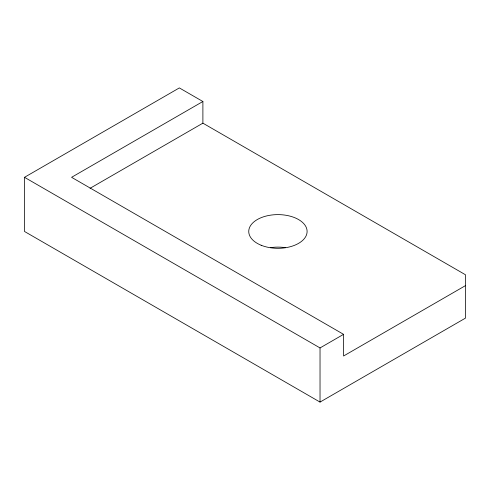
<?xml version="1.0" encoding="UTF-8"?>
<svg xmlns="http://www.w3.org/2000/svg" width="490" height="490" viewBox="0 0 490 490"><rect width="100%" height="100%" fill="white"/><g stroke="black" fill="none" stroke-linecap="round" stroke-linejoin="round"><path stroke-width="0.73" d="M24.5 177.313L179.346 87.912L202.891 101.504L202.891 123.162L465.5 274.78L465.5 318.102L320.031 402.088L24.5 231.464L24.5 177.313L320.031 347.937L343.576 334.345L343.576 356.003L465.5 285.609M202.891 101.504L71.583 177.313L343.576 334.345M90.056 188.307L202.891 123.162M320.031 347.937L320.031 402.088M270.37 247.677A29.18 16.85 0 0 1 285.474 247.677M261.182 245.263A29.18 16.85 0 0 0 306.991 232.934A29.18 16.85 0 0 0 265.586 216.194A29.18 16.85 0 0 0 261.182 245.263"/></g></svg>
